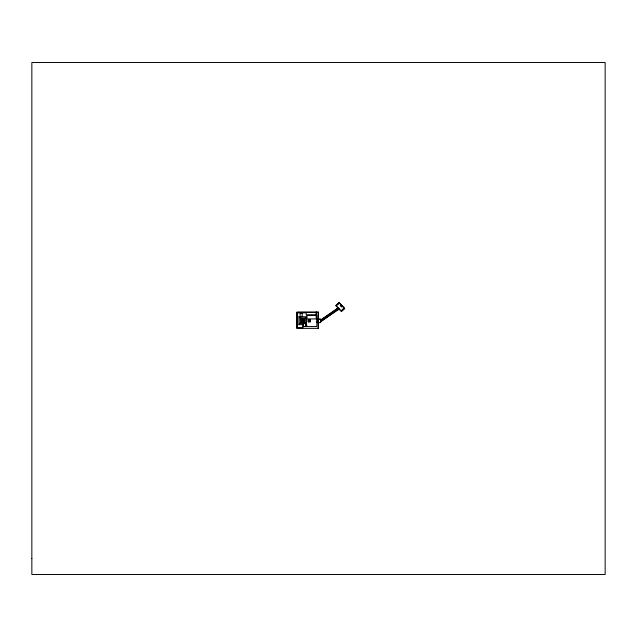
<?xml version="1.0" encoding="UTF-8"?>
<svg xmlns="http://www.w3.org/2000/svg" width="637" height="637" viewBox="0 0 637 637"><rect width="100%" height="100%" fill="white"/><g stroke="black" fill="none" stroke-linecap="round" stroke-linejoin="round"><path stroke-width="0.96" d="M304.295 319.033L301.261 322.394L304.295 322.394L304.295 319.033L301.261 319.033L301.261 322.394M306.556 316.772L306.556 324.655L305.322 323.421L305.322 318.006L306.556 316.772L299 316.772L299 324.655L303.722 324.655M299 324.655L300.234 323.421L300.234 318.006L299 316.772M341.145 304.733L340.23 305.617L341.575 307.01L342.491 306.134M337.928 307.806L336.543 308.77L337.562 310.275L339.21 309.144M336.678 308.802L337.913 307.942L339.051 309.128M320.642 321.589L337.339 309.964M320.642 320.029L336.655 308.937L337.459 310.139L320.642 321.789M320.642 320.236L336.766 309.104M336.933 309.359L338.438 308.34M337.188 309.733L338.757 308.666M300.234 318.006L305.322 318.006M316.86 319.153L320.642 319.153L320.642 322.593L316.86 322.593M316.963 319.256L320.538 319.256L320.538 322.489L316.963 322.489M317.194 319.44L317.951 319.44M317.194 319.583L317.951 319.583M317.194 319.726L317.951 319.726M317.194 319.87L317.951 319.87M317.194 321.868L317.951 321.868M317.194 322.011L317.951 322.011M317.194 322.155L317.951 322.155M317.194 322.298L317.951 322.298M300.234 323.421L305.322 323.421M305.688 324.966L306.811 325.38L305.688 325.236M305.688 325.81L306.811 325.666L305.688 326.08M305.585 326.455L303.156 326.455L303.156 322.967M303.053 326.558L316.86 326.558L316.86 314.861L306.238 314.861L306.238 312.847L297.575 312.847L297.575 327.673L303.053 327.673L303.053 322.863M301.261 319.033L304.295 322.394M342.403 310.601L341.894 310.068L343.255 308.754L343.757 309.303M338.128 303.395L338.605 303.897L337.403 305.051L336.917 304.55M318.237 328.254L318.237 312.273L297.001 312.273L297.001 328.254M317.951 319.153L317.951 320.013L317.194 320.013L317.194 319.153M317.951 322.593L317.951 321.725L317.194 321.725L317.194 322.593M316.47 312.066L316.47 314.861M316.016 312.066L316.016 314.861M305.688 322.863L305.688 326.558M31.85 558.474L31.85 574.478L605.15 574.478L605.15 62.522L31.85 62.522L31.85 558.474M309.319 320.029L308.834 320.315L309.319 321.55L310.1 320.785L309.319 320.029M344.537 308.419L341.472 311.358L335.962 305.609L339.027 302.679L344.537 308.419M344.681 308.419L341.464 311.501L335.818 305.601L339.027 302.535L344.681 308.419M318.341 312.17L296.898 312.17L296.898 328.358L318.341 328.358L318.341 312.17M302.193 313.205L300.138 313.205L300.138 316.605L302.193 316.605L302.193 313.205M316.175 315.355L306.954 315.355L306.954 318.93L316.175 318.93L316.175 315.355M303.881 319.44L301.675 319.44L301.675 321.98L303.881 321.98L303.881 319.44M310.482 319.647L308.165 319.647L308.165 321.932L310.482 321.932L310.482 321.295L308.372 321.725L308.372 319.854L310.482 320.085L310.482 319.647M310.482 320.307L310.275 321.016L310.482 320.307"/></g></svg>
